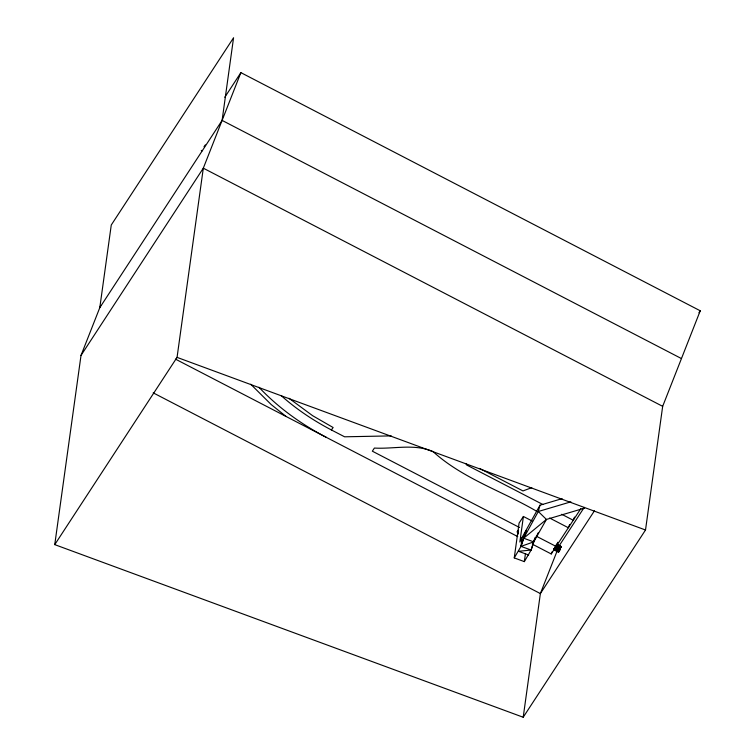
<?xml version="1.0" encoding="UTF-8"?>
<svg xmlns="http://www.w3.org/2000/svg" width="755" height="755" viewBox="0 0 755 755"><rect width="100%" height="100%" fill="white"/><g stroke="black" fill="none" stroke-linecap="round" stroke-linejoin="round"><path stroke-width="1.13" d="M518.449 530.538L517.713 531.095C517.383 534.304 518.732 534.257 517.713 531.095L518.392 530.246M562.079 498.649L540.004 505.199L522.064 537.456L521.007 546.375L514.249 557.907L524.338 561.626L531.124 550.036L534.493 539.438M224.792 97.272L240.883 72.631L700.244 310.786L662.673 406.341L645.516 530.001L523.206 717.25L54.756 544.629L81.011 355.426L100.651 305.482M54.756 544.629L177.057 357.379L203.312 168.176L240.883 72.631M222.102 120.404L233.569 37.75L111.268 224.999L99.802 307.653L222.102 120.404L681.454 358.568M514.249 557.907L519.081 523.083L523.404 516.477L532.303 521.082M523.404 516.477L519.855 542.024L522.064 537.456M524.338 561.626L525.452 553.557M523.206 717.25L540.372 593.581L557.02 551.235M558.228 551.518L561.078 546.535L557.369 544.506M518.477 530.878L517.449 532.209L517.921 534.238M540.004 505.199L538.296 511.503L523.668 538.211L521.007 546.375L531.124 550.036L535.116 537.456M538.334 532.634L533.691 541.873L523.668 538.211L526.15 530.482L521.007 546.375L533.691 541.873L546.431 519.44L584.578 508.134M532.388 544.185L551.235 553.953L552.056 551.858M556.124 546.469L557.775 542.269M569.591 524.593L568.355 527.745L549.612 518.024M574.489 517.099L573.243 520.252L561.748 514.287M518.449 531.227L517.713 531.095L517.354 531.982L517.76 533.596M518.392 531.567L517.713 531.095C516.175 532.671 519.515 532.719 517.713 531.095L517.279 531.35M558.304 551.896L553.708 549.508L555.68 546.205M558.955 549.782L559.323 549.055M559.7 548.347L560.078 547.686M81.011 355.426L203.312 168.176L662.673 406.341M698.951 312.759L700.244 310.786M551.235 553.953L580.878 508.568M559.153 545.808L584.257 507.379M594.44 510.805L540.372 593.581L153.208 392.855M281.058 395.516C296.253 409.125 313.344 420.507 331.388 429.954L333.134 427.519L312.655 415.712L288.967 398.262M204.01 146.725L205.369 144.894M523.668 538.211L546.431 519.44L538.296 511.503L570.884 501.839M531.765 487.655L522.979 490.929L479.576 468.421M531.124 550.036L518.572 551.292L528.651 555.01M391.184 435.89L344.601 436.805L331.388 429.954M177.057 357.379L645.516 530.001M557.143 545.11L561.201 547.205L557.171 545.223M555.491 546.412L560.569 549.017M555.199 547.007L560.276 549.621M559.955 550.216L554.878 547.611L559.53 550.017M554.566 548.158L559.644 550.763M554.283 548.621L559.361 551.226M555.057 549.48L559.115 551.575M553.859 549.168L558.936 551.773M553.755 549.215L558.832 551.83M542.93 504.538L466.618 464.967L465.92 463.523M537.116 511.55C502.688 491.25 463.004 478.793 432.993 451.556C414.486 443.478 393.817 449.187 374.386 448.064L372.347 451.188L519.563 527.519M556.482 544.157L561.078 546.535M556.407 544.459L561.003 546.846M560.833 547.309L556.246 544.931L555.991 545.525L560.587 547.903M536.276 536.182L560.267 548.583M555.312 546.922L559.908 549.31M554.557 548.29L559.153 550.678M554.217 548.847L558.813 551.226M553.925 549.262L558.521 551.641M553.585 549.574L558.181 551.952M175.396 359.097L517.732 536.588M326.151 437.258C301.311 424.263 278.236 407.662 258.946 387.258M286.098 416.496L271.205 404.557L250.726 384.229M201.292 150.387L201.868 151.123M518.034 533.738L517.713 531.095L518.175 532.133M517.713 531.095L518.024 532.322"/></g></svg>
